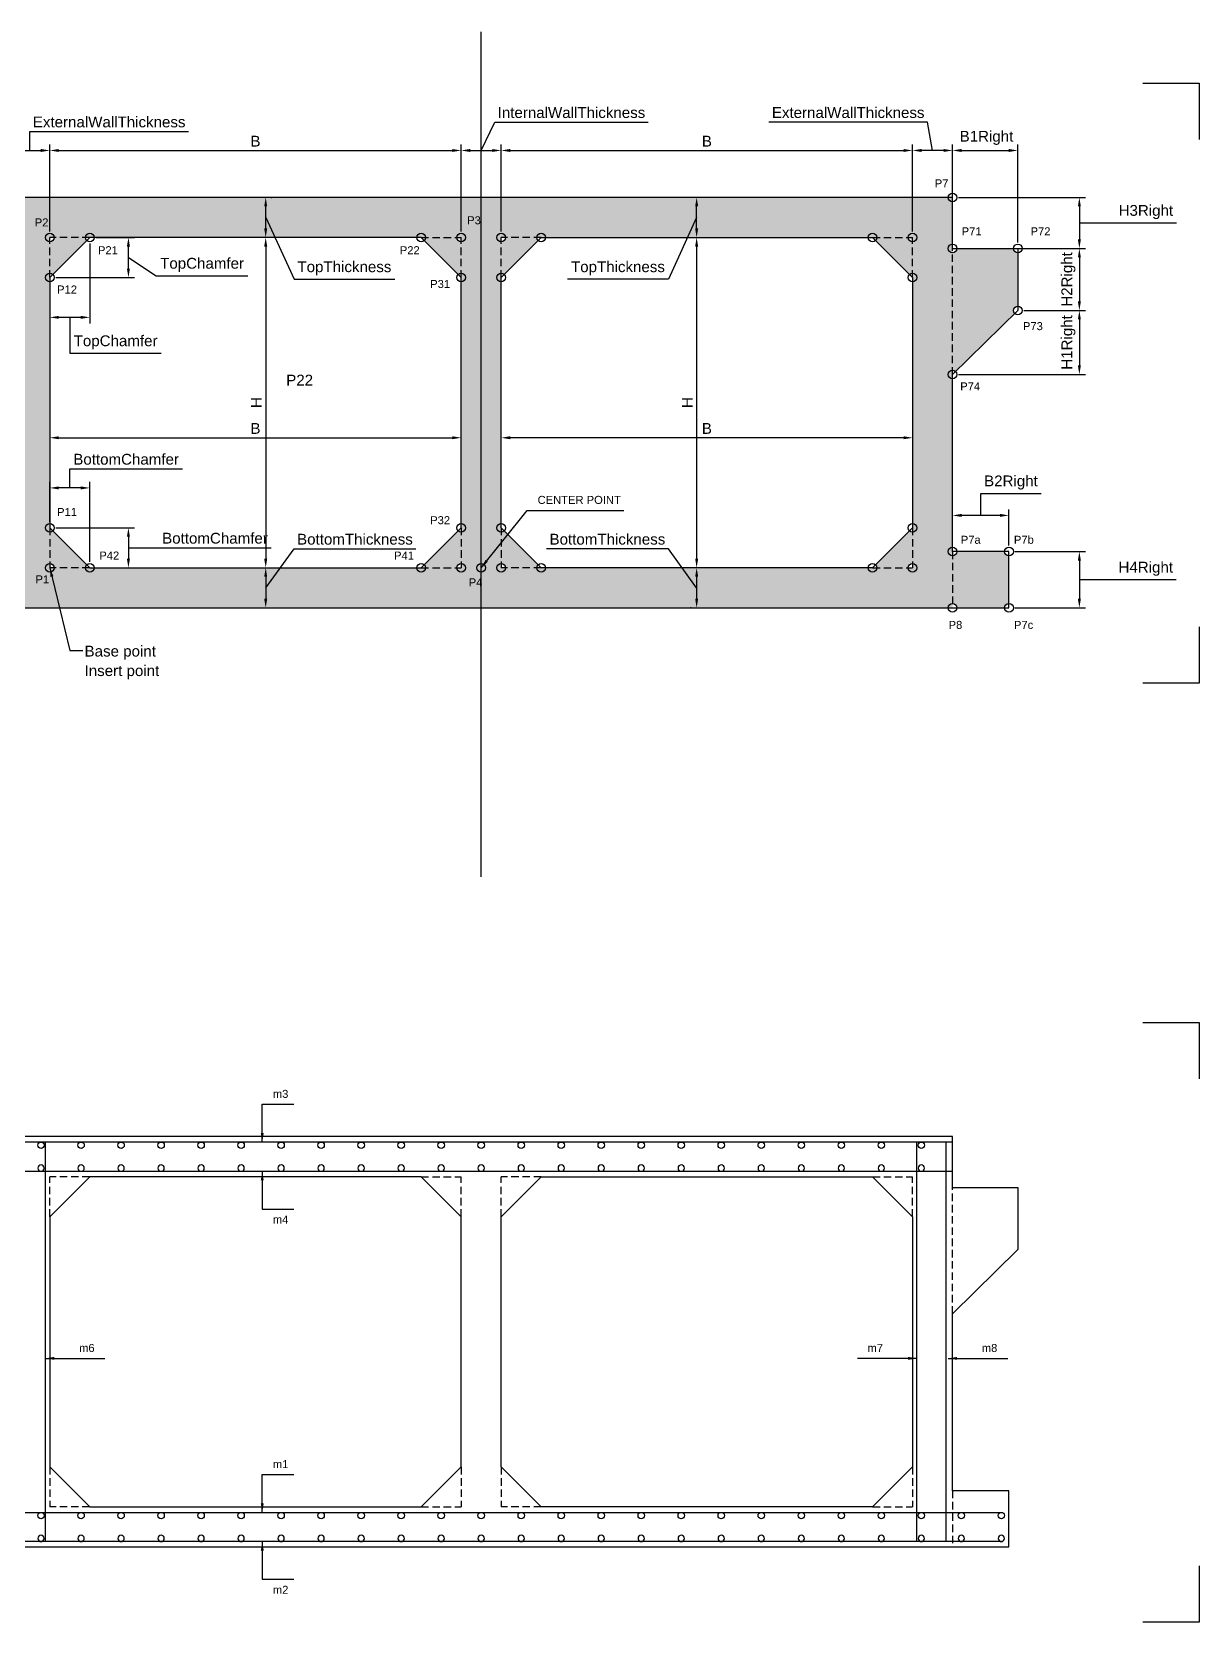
# Paper-space layout 'Layout1' of a CAD drawing. Header units: millimetres. Extents: x -993 to 8590, y -6923 to -202.
# Drawn here: x 480 to 3398, y -6923 to -2949 of the extents above; entities that cross this region are included whole.
import ezdxf

# ---------------------------------------------------------------- set-up
doc = ezdxf.new("R2010")
doc.units = ezdxf.units.MM
doc.header["$LTSCALE"] = 150
doc.linetypes.add('CENTER2', pattern=[1.125, 0.75, -0.125, 0.125, -0.125])
doc.linetypes.add('HIDDEN2', pattern=[0.1875, 0.125, -0.0625])
doc.layers.get('DEFPOINTS').update_dxf_attribs({"color": 251})
for name, color, linetype in [('1', 1, 'Continuous'), ('2', 2, 'Continuous'), ('5', 5, 'Continuous'), ('6', 6, 'Continuous'), ('dim', 7, 'Continuous'), ('Hatch', 251, 'Continuous')]:
    doc.layers.add(name, color=color, linetype=linetype)
doc.styles.add('thuong', font='Vnarial.ttf')
doc.dimstyles.new('D15', dxfattribs={"dimscale": 15, "dimtxt": 1.8, "dimasz": 1.5, "dimexe": 1, "dimexo": 1, "dimgap": 0.65, "dimtad": 1, "dimtoh": 1, "dimdec": 4, "dimzin": 12, "dimdsep": 46, "dimtxsty": 'thuong', "dimcen": 0.5, "dimclrd": 251, "dimclre": 251, "dimclrt": 4, "dimaunit": 1, "dimadec": 0, "dimazin": 3, "dimtfac": 1, "dimtdec": 4, "dimtofl": 0, "dimtmove": 1, "dimatfit": 3, "dimfxl": 1, "dimtolj": 1, "dimtzin": 12, "dimarcsym": 2})

# ---------------------------------------------------------------- blocks, each defined once
blk = doc.blocks.new('*D45')
at = {"layer": 'DEFPOINTS', "color": 0}
for p in [(1064.7, -3463.2), (1064.7, -4288.4), (1064.7, -4288.4)]:
    blk.add_point(p, dxfattribs=at)
at = {"layer": 'dim', "color": 251, "lineweight": -2}
blk.add_line((1064.7, -3485.7), (1064.7, -4265.9), dxfattribs=at)
at = {"layer": 'dim', "color": 251}
for points in [[(1060.9, -3485.7), (1068.4, -3485.7), (1064.7, -3463.2)], [(1060.9, -4265.9), (1068.4, -4265.9), (1064.7, -4288.4)]]:
    blk.add_solid(points, dxfattribs=at)
at = {"layer": 'dim', "color": 4, "insert": (1041.4, -3875.8), "char_height": 27, "attachment_point": 5, "rotation": 90, "style": 'thuong'}
blk.add_mtext('\\A1;H', dxfattribs=at)
blk = doc.blocks.new('*D31')
at = {"layer": 'DEFPOINTS', "color": 0}
for p in [(525.1, -3963.6), (1553.2, -3963.6), (1553.2, -3963.6)]:
    blk.add_point(p, dxfattribs=at)
at = {"layer": 'dim', "color": 251, "lineweight": -2}
blk.add_line((547.6, -3963.6), (1530.7, -3963.6), dxfattribs=at)
at = {"layer": 'dim', "color": 251}
for points in [[(547.6, -3959.8), (547.6, -3967.3), (525.1, -3963.6)], [(1530.7, -3959.8), (1530.7, -3967.3), (1553.2, -3963.6)]]:
    blk.add_solid(points, dxfattribs=at)
at = {"layer": 'dim', "color": 4, "insert": (1039.1, -3940.3), "char_height": 27, "attachment_point": 5, "style": 'thuong'}
blk.add_mtext('\\A1;B', dxfattribs=at)
blk = doc.blocks.new('*D49')
at = {"layer": 'DEFPOINTS', "color": 0}
for p in [(625.1, -3463.2), (525.1, -3563.2), (525.1, -3662.8)]:
    blk.add_point(p, dxfattribs=at)
at = {"layer": 'dim', "color": 251, "lineweight": -2}
for p, q in [((625.1, -3478.2), (625.1, -3677.8)), ((525.1, -3578.2), (525.1, -3677.8)), ((602.6, -3662.8), (547.6, -3662.8)), ((575.1, -3662.8), (575.1, -3752.5)), ((575.1, -3752.5), (803.8, -3752.5))]:
    blk.add_line(p, q, dxfattribs=at)
at = {"layer": 'dim', "color": 251}
for points in [[(547.6, -3659), (547.6, -3666.5), (525.1, -3662.8)], [(602.6, -3659), (602.6, -3666.5), (625.1, -3662.8)]]:
    blk.add_solid(points, dxfattribs=at)
at = {"layer": 'dim', "color": 4, "insert": (689.5, -3725.3), "char_height": 27, "attachment_point": 5, "style": 'thuong'}
blk.add_mtext('\\A1;TopChamfer', dxfattribs=at)
blk = doc.blocks.new('*D50')
at = {"layer": 'DEFPOINTS', "color": 0}
for p in [(625.1, -3463.2), (721.5, -3463.2), (525.1, -3563.2)]:
    blk.add_point(p, dxfattribs=at)
at = {"layer": 'dim', "color": 251, "lineweight": -2}
for p, q in [((640.1, -3463.2), (736.5, -3463.2)), ((721.5, -3540.7), (721.5, -3485.7)), ((721.5, -3513.2), (791.3, -3558.9)), ((540.1, -3563.2), (736.5, -3563.2)), ((791.3, -3558.9), (1020.1, -3558.9))]:
    blk.add_line(p, q, dxfattribs=at)
at = {"layer": 'dim', "color": 251}
for points in [[(717.8, -3485.7), (725.3, -3485.7), (721.5, -3463.2)], [(717.8, -3540.7), (725.3, -3540.7), (721.5, -3563.2)]]:
    blk.add_solid(points, dxfattribs=at)
at = {"layer": 'dim', "color": 4, "insert": (905.7, -3531.7), "char_height": 27, "attachment_point": 5, "style": 'thuong'}
blk.add_mtext('\\A1;TopChamfer', dxfattribs=at)
blk = doc.blocks.new('*D32')
at = {"layer": 'DEFPOINTS', "color": 0}
for p in [(2781.3, -3363.2), (2781.3, -3490.5), (3098.2, -3490.5)]:
    blk.add_point(p, dxfattribs=at)
at = {"layer": 'dim', "color": 251, "lineweight": -2}
for p, q in [((2796.3, -3363.2), (3113.2, -3363.2)), ((3098.2, -3385.7), (3098.2, -3468)), ((3098.2, -3426.8), (3188.2, -3426.8)), ((3188.2, -3426.8), (3340.7, -3426.8)), ((2796.3, -3490.5), (3113.2, -3490.5))]:
    blk.add_line(p, q, dxfattribs=at)
at = {"layer": 'dim', "color": 251}
for points in [[(3094.5, -3385.7), (3102, -3385.7), (3098.2, -3363.2)], [(3094.5, -3468), (3102, -3468), (3098.2, -3490.5)]]:
    blk.add_solid(points, dxfattribs=at)
at = {"layer": 'dim', "color": 4, "insert": (3264.4, -3399.6), "char_height": 27, "attachment_point": 5, "style": 'thuong'}
blk.add_mtext('\\A1;H3Right', dxfattribs=at)
blk = doc.blocks.new('*D33')
at = {"layer": 'DEFPOINTS', "color": 0}
for p in [(2781.3, -3490.5), (2944.4, -3645.5), (3098.2, -3645.5)]:
    blk.add_point(p, dxfattribs=at)
at = {"layer": 'dim', "color": 251, "lineweight": -2}
for p, q in [((2796.3, -3490.5), (3113.2, -3490.5)), ((3098.2, -3513), (3098.2, -3623)), ((2959.4, -3645.5), (3113.2, -3645.5))]:
    blk.add_line(p, q, dxfattribs=at)
at = {"layer": 'dim', "color": 251}
for points in [[(3094.5, -3513), (3102, -3513), (3098.2, -3490.5)], [(3094.5, -3623), (3102, -3623), (3098.2, -3645.5)]]:
    blk.add_solid(points, dxfattribs=at)
at = {"layer": 'dim', "color": 4, "insert": (3070.9, -3568), "char_height": 27, "attachment_point": 5, "rotation": 90, "style": 'thuong'}
blk.add_mtext('\\A1;H2Right', dxfattribs=at)
blk = doc.blocks.new('*D34')
at = {"layer": 'DEFPOINTS', "color": 0}
for p in [(2944.4, -3645.5), (2781.3, -3805.5), (3098.2, -3805.5)]:
    blk.add_point(p, dxfattribs=at)
at = {"layer": 'dim', "color": 251, "lineweight": -2}
for p, q in [((2959.4, -3645.5), (3113.2, -3645.5)), ((3098.2, -3668), (3098.2, -3783)), ((2796.3, -3805.5), (3113.2, -3805.5))]:
    blk.add_line(p, q, dxfattribs=at)
at = {"layer": 'dim', "color": 251}
for points in [[(3094.5, -3668), (3102, -3668), (3098.2, -3645.5)], [(3094.5, -3783), (3102, -3783), (3098.2, -3805.5)]]:
    blk.add_solid(points, dxfattribs=at)
at = {"layer": 'dim', "color": 4, "insert": (3070.9, -3725.5), "char_height": 27, "attachment_point": 5, "rotation": 90, "style": 'thuong'}
blk.add_mtext('\\A1;H1Right', dxfattribs=at)
blk = doc.blocks.new('*D35')
at = {"layer": 'DEFPOINTS', "color": 0}
for p in [(525.1, -4088.9), (525.1, -4188.4), (625.1, -4288.4)]:
    blk.add_point(p, dxfattribs=at)
at = {"layer": 'dim', "color": 251, "lineweight": -2}
for p, q in [((575.1, -4088.9), (575.1, -4041.1)), ((575.1, -4041.1), (856.5, -4041.1)), ((525.1, -4173.4), (525.1, -4073.9)), ((602.6, -4088.9), (547.6, -4088.9)), ((625.1, -4273.4), (625.1, -4073.9))]:
    blk.add_line(p, q, dxfattribs=at)
at = {"layer": 'dim', "color": 251}
for points in [[(547.6, -4085.1), (547.6, -4092.6), (525.1, -4088.9)], [(602.6, -4085.1), (602.6, -4092.6), (625.1, -4088.9)]]:
    blk.add_solid(points, dxfattribs=at)
at = {"layer": 'dim', "color": 4, "insert": (715.8, -4017.4), "char_height": 27, "attachment_point": 5, "style": 'thuong'}
blk.add_mtext('\\A1;BottomChamfer', dxfattribs=at)
blk = doc.blocks.new('*D36')
at = {"layer": 'DEFPOINTS', "color": 0}
for p in [(525.1, -4188.4), (625.1, -4288.4), (721.5, -4288.4)]:
    blk.add_point(p, dxfattribs=at)
at = {"layer": 'dim', "color": 251, "lineweight": -2}
for p, q in [((540.1, -4188.4), (736.5, -4188.4)), ((721.5, -4210.9), (721.5, -4265.9)), ((721.5, -4238.4), (797.2, -4238.4)), ((797.2, -4238.4), (1078.6, -4238.4)), ((640.1, -4288.4), (736.5, -4288.4))]:
    blk.add_line(p, q, dxfattribs=at)
at = {"layer": 'dim', "color": 251}
for points in [[(717.8, -4210.9), (725.3, -4210.9), (721.5, -4188.4)], [(717.8, -4265.9), (725.3, -4265.9), (721.5, -4288.4)]]:
    blk.add_solid(points, dxfattribs=at)
at = {"layer": 'dim', "color": 4, "insert": (937.9, -4214.7), "char_height": 27, "attachment_point": 5, "style": 'thuong'}
blk.add_mtext('\\A1;BottomChamfer', dxfattribs=at)
blk = doc.blocks.new('*D37')
at = {"layer": 'DEFPOINTS', "color": 0}
for p in [(1653.2, -3963.6), (1653.2, -3963.6), (2681.3, -3963.6)]:
    blk.add_point(p, dxfattribs=at)
at = {"layer": 'dim', "color": 251, "lineweight": -2}
blk.add_line((2658.8, -3963.6), (1675.7, -3963.6), dxfattribs=at)
at = {"layer": 'dim', "color": 251}
for points in [[(1675.7, -3959.8), (1675.7, -3967.3), (1653.2, -3963.6)], [(2658.8, -3959.8), (2658.8, -3967.3), (2681.3, -3963.6)]]:
    blk.add_solid(points, dxfattribs=at)
at = {"layer": 'dim', "color": 4, "insert": (2167.3, -3940.3), "char_height": 27, "attachment_point": 5, "style": 'thuong'}
blk.add_mtext('\\A1;B', dxfattribs=at)
blk = doc.blocks.new('*D38')
at = {"layer": 'DEFPOINTS', "color": 0}
for p in [(2781.3, -4157.6), (2781.3, -4247.9), (2922.3, -4247.9)]:
    blk.add_point(p, dxfattribs=at)
at = {"layer": 'dim', "color": 251, "lineweight": -2}
for p, q in [((2851.8, -4157.6), (2851.8, -4102.7)), ((2851.8, -4102.7), (3002.5, -4102.7)), ((2781.3, -4232.9), (2781.3, -4142.6)), ((2899.8, -4157.6), (2803.8, -4157.6)), ((2922.3, -4232.9), (2922.3, -4142.6))]:
    blk.add_line(p, q, dxfattribs=at)
at = {"layer": 'dim', "color": 251}
for points in [[(2803.8, -4153.8), (2803.8, -4161.3), (2781.3, -4157.6)], [(2899.8, -4153.8), (2899.8, -4161.3), (2922.3, -4157.6)]]:
    blk.add_solid(points, dxfattribs=at)
at = {"layer": 'dim', "color": 4, "insert": (2927.2, -4075.4), "char_height": 27, "attachment_point": 5, "style": 'thuong'}
blk.add_mtext('\\A1;B2Right', dxfattribs=at)
blk = doc.blocks.new('*D39')
at = {"layer": 'DEFPOINTS', "color": 0}
for p in [(2944.4, -3245.7), (2781.3, -3490.5), (2944.4, -3490.5)]:
    blk.add_point(p, dxfattribs=at)
at = {"layer": 'dim', "color": 251, "lineweight": -2}
for p, q in [((2781.3, -3475.5), (2781.3, -3230.7)), ((2803.8, -3245.7), (2921.9, -3245.7)), ((2944.4, -3475.5), (2944.4, -3230.7))]:
    blk.add_line(p, q, dxfattribs=at)
at = {"layer": 'dim', "color": 251}
for points in [[(2803.8, -3242), (2803.8, -3249.5), (2781.3, -3245.7)], [(2921.9, -3242), (2921.9, -3249.5), (2944.4, -3245.7)]]:
    blk.add_solid(points, dxfattribs=at)
at = {"layer": 'dim', "color": 4, "insert": (2866.1, -3214.3), "char_height": 27, "attachment_point": 5, "style": 'thuong'}
blk.add_mtext('\\A1;B1Right', dxfattribs=at)
blk = doc.blocks.new('*D54')
at = {"layer": 'DEFPOINTS', "color": 0}
for p in [(525.1, -3245.7), (425.1, -3490.5), (525.1, -3463.2)]:
    blk.add_point(p, dxfattribs=at)
at = {"layer": 'dim', "color": 251, "lineweight": -2}
for p, q in [((475.1, -3245.7), (475.1, -3198.3)), ((475.1, -3198.3), (871.7, -3198.3)), ((425.1, -3475.5), (425.1, -3230.7)), ((447.6, -3245.7), (502.6, -3245.7)), ((525.1, -3448.2), (525.1, -3230.7))]:
    blk.add_line(p, q, dxfattribs=at)
at = {"layer": 'dim', "color": 251}
for points in [[(447.6, -3242), (447.6, -3249.5), (425.1, -3245.7)], [(502.6, -3242), (502.6, -3249.5), (525.1, -3245.7)]]:
    blk.add_solid(points, dxfattribs=at)
at = {"layer": 'dim', "color": 4, "insert": (673.4, -3174.7), "char_height": 27, "attachment_point": 5, "style": 'thuong'}
blk.add_mtext('\\A1;ExternalWallThickness', dxfattribs=at)
blk = doc.blocks.new('*D55')
at = {"layer": 'DEFPOINTS', "color": 0}
for p in [(1553.2, -3245.7), (525.1, -3463.2), (1553.2, -3463.2)]:
    blk.add_point(p, dxfattribs=at)
at = {"layer": 'dim', "color": 251, "lineweight": -2}
for p, q in [((525.1, -3448.2), (525.1, -3230.7)), ((547.6, -3245.7), (1530.7, -3245.7)), ((1553.2, -3448.2), (1553.2, -3230.7))]:
    blk.add_line(p, q, dxfattribs=at)
at = {"layer": 'dim', "color": 251}
for points in [[(547.6, -3242), (547.6, -3249.5), (525.1, -3245.7)], [(1530.7, -3242), (1530.7, -3249.5), (1553.2, -3245.7)]]:
    blk.add_solid(points, dxfattribs=at)
at = {"layer": 'dim', "color": 4, "insert": (1039.1, -3222.5), "char_height": 27, "attachment_point": 5, "style": 'thuong'}
blk.add_mtext('\\A1;B', dxfattribs=at)
blk = doc.blocks.new('*D56')
at = {"layer": 'DEFPOINTS', "color": 0}
for p in [(1653.2, -3245.7), (1553.2, -3463.2), (1653.2, -3463.2)]:
    blk.add_point(p, dxfattribs=at)
at = {"layer": 'dim', "color": 251, "lineweight": -2}
for p, q in [((1603.2, -3245.7), (1637, -3174.7)), ((1637, -3174.7), (2020.5, -3174.7)), ((1553.2, -3448.2), (1553.2, -3230.7)), ((1575.7, -3245.7), (1630.7, -3245.7)), ((1653.2, -3448.2), (1653.2, -3230.7))]:
    blk.add_line(p, q, dxfattribs=at)
at = {"layer": 'dim', "color": 251}
for points in [[(1575.7, -3242), (1575.7, -3249.5), (1553.2, -3245.7)], [(1630.7, -3242), (1630.7, -3249.5), (1653.2, -3245.7)]]:
    blk.add_solid(points, dxfattribs=at)
at = {"layer": 'dim', "color": 4, "insert": (1828.8, -3151.2), "char_height": 27, "attachment_point": 5, "style": 'thuong'}
blk.add_mtext('\\A1;InternalWallThickness', dxfattribs=at)
blk = doc.blocks.new('*D57')
at = {"layer": 'DEFPOINTS', "color": 0}
for p in [(2681.3, -3245.7), (1653.2, -3463.2), (2681.3, -3463.2)]:
    blk.add_point(p, dxfattribs=at)
at = {"layer": 'dim', "color": 251, "lineweight": -2}
for p, q in [((1653.2, -3448.2), (1653.2, -3230.7)), ((1675.7, -3245.7), (2658.8, -3245.7)), ((2681.3, -3448.2), (2681.3, -3230.7))]:
    blk.add_line(p, q, dxfattribs=at)
at = {"layer": 'dim', "color": 251}
for points in [[(1675.7, -3242), (1675.7, -3249.5), (1653.2, -3245.7)], [(2658.8, -3242), (2658.8, -3249.5), (2681.3, -3245.7)]]:
    blk.add_solid(points, dxfattribs=at)
at = {"layer": 'dim', "color": 4, "insert": (2167.3, -3222.5), "char_height": 27, "attachment_point": 5, "style": 'thuong'}
blk.add_mtext('\\A1;B', dxfattribs=at)
blk = doc.blocks.new('*D40')
at = {"layer": 'DEFPOINTS', "color": 0}
for p in [(2922.3, -4247.9), (2922.3, -4388.4), (3098.2, -4388.4)]:
    blk.add_point(p, dxfattribs=at)
at = {"layer": 'dim', "color": 251, "lineweight": -2}
for p, q in [((2937.3, -4247.9), (3113.2, -4247.9)), ((3098.2, -4270.4), (3098.2, -4365.9)), ((3098.2, -4318.1), (3188, -4318.1)), ((3188, -4318.1), (3340.5, -4318.1)), ((2937.3, -4388.4), (3113.2, -4388.4))]:
    blk.add_line(p, q, dxfattribs=at)
at = {"layer": 'dim', "color": 251}
for points in [[(3094.5, -4270.4), (3102, -4270.4), (3098.2, -4247.9)], [(3094.5, -4365.9), (3102, -4365.9), (3098.2, -4388.4)]]:
    blk.add_solid(points, dxfattribs=at)
at = {"layer": 'dim', "color": 4, "insert": (3264.2, -4290.9), "char_height": 27, "attachment_point": 5, "style": 'thuong'}
blk.add_mtext('\\A1;H4Right', dxfattribs=at)
blk = doc.blocks.new('*D58')
at = {"layer": '2', "color": 251, "lineweight": -2}
for p, q in [((1064.7, -4338.4), (1135.4, -4240.7)), ((1135.4, -4240.7), (1440, -4240.7)), ((1064.7, -4310.9), (1064.7, -4365.9)), ((1078.7, -4388.4), (1079.7, -4388.4))]:
    blk.add_line(p, q, dxfattribs=at)
at = {"layer": '2', "color": 251}
for points in [[(1060.9, -4310.9), (1068.4, -4310.9), (1064.7, -4288.4)], [(1060.9, -4365.9), (1068.4, -4365.9), (1064.7, -4388.4)]]:
    blk.add_solid(points, dxfattribs=at)
at = {"layer": 'DEFPOINTS', "color": 0}
for p in [(1064.7, -4288.4), (1063.7, -4388.4), (1064.7, -4388.4)]:
    blk.add_point(p, dxfattribs=at)
at = {"layer": '2', "color": 4, "insert": (1287.7, -4217.2), "char_height": 27, "attachment_point": 5, "style": 'thuong'}
blk.add_mtext('\\A1;BottomThickness', dxfattribs=at)
blk = doc.blocks.new('*D44')
at = {"layer": '2', "color": 251, "lineweight": -2}
for p, q in [((1078.7, -3363.2), (1079.7, -3363.2)), ((1064.7, -3440.7), (1064.7, -3385.7)), ((1064.7, -3413.2), (1135.4, -3567.3)), ((1135.4, -3567.3), (1387.4, -3567.3))]:
    blk.add_line(p, q, dxfattribs=at)
at = {"layer": '2', "color": 251}
for points in [[(1060.9, -3385.7), (1068.4, -3385.7), (1064.7, -3363.2)], [(1060.9, -3440.7), (1068.4, -3440.7), (1064.7, -3463.2)]]:
    blk.add_solid(points, dxfattribs=at)
at = {"layer": 'DEFPOINTS', "color": 0}
for p in [(1063.7, -3363.2), (1064.7, -3363.2), (1064.7, -3463.2)]:
    blk.add_point(p, dxfattribs=at)
at = {"layer": '2', "color": 4, "insert": (1261.4, -3540.3), "char_height": 27, "attachment_point": 5, "style": 'thuong'}
blk.add_mtext('\\A1;TopThickness', dxfattribs=at)
blk = doc.blocks.new('*D41')
at = {"layer": 'DEFPOINTS', "color": 0}
for p in [(2141.7, -3463.2), (2141.7, -4288.4), (2141.7, -4288.4)]:
    blk.add_point(p, dxfattribs=at)
at = {"layer": 'dim', "color": 251, "lineweight": -2}
blk.add_line((2141.7, -3485.7), (2141.7, -4265.9), dxfattribs=at)
at = {"layer": 'dim', "color": 251}
for points in [[(2138, -3485.7), (2145.5, -3485.7), (2141.7, -3463.2)], [(2138, -4265.9), (2145.5, -4265.9), (2141.7, -4288.4)]]:
    blk.add_solid(points, dxfattribs=at)
at = {"layer": 'dim', "color": 4, "insert": (2118.5, -3875.8), "char_height": 27, "attachment_point": 5, "rotation": 90, "style": 'thuong'}
blk.add_mtext('\\A1;H', dxfattribs=at)
blk = doc.blocks.new('*D42')
at = {"layer": '2', "color": 251, "lineweight": -2}
for p, q in [((2071, -4240.7), (1766.4, -4240.7)), ((2141.7, -4338.4), (2071, -4240.7)), ((2141.7, -4310.9), (2141.7, -4365.9)), ((2127.7, -4388.4), (2126.7, -4388.4))]:
    blk.add_line(p, q, dxfattribs=at)
at = {"layer": '2', "color": 251}
for points in [[(2138, -4310.9), (2145.5, -4310.9), (2141.7, -4288.4)], [(2138, -4365.9), (2145.5, -4365.9), (2141.7, -4388.4)]]:
    blk.add_solid(points, dxfattribs=at)
at = {"layer": 'DEFPOINTS', "color": 0}
for p in [(2141.7, -4288.4), (2141.7, -4388.4), (2142.7, -4388.4)]:
    blk.add_point(p, dxfattribs=at)
at = {"layer": '2', "color": 4, "insert": (1918.7, -4217.2), "char_height": 27, "attachment_point": 5, "style": 'thuong'}
blk.add_mtext('\\A1;BottomThickness', dxfattribs=at)
blk = doc.blocks.new('*D43')
at = {"layer": '2', "color": 251, "lineweight": -2}
for p, q in [((2127.7, -3363.2), (2126.7, -3363.2)), ((2141.7, -3413.2), (2071, -3567.3)), ((2141.7, -3440.7), (2141.7, -3385.7)), ((2071, -3567.3), (1819, -3567.3))]:
    blk.add_line(p, q, dxfattribs=at)
at = {"layer": '2', "color": 251}
for points in [[(2138, -3385.7), (2145.5, -3385.7), (2141.7, -3363.2)], [(2138, -3440.7), (2145.5, -3440.7), (2141.7, -3463.2)]]:
    blk.add_solid(points, dxfattribs=at)
at = {"layer": 'DEFPOINTS', "color": 0}
for p in [(2141.7, -3363.2), (2142.7, -3363.2), (2141.7, -3463.2)]:
    blk.add_point(p, dxfattribs=at)
at = {"layer": '2', "color": 4, "insert": (1945, -3540.3), "char_height": 27, "attachment_point": 5, "style": 'thuong'}
blk.add_mtext('\\A1;TopThickness', dxfattribs=at)
blk = doc.blocks.new('*D59')
at = {"layer": 'DEFPOINTS', "color": 0}
for p in [(2681.3, -3245.7), (2681.3, -3463.2), (2781.3, -3490.5)]:
    blk.add_point(p, dxfattribs=at)
at = {"layer": 'dim', "color": 251, "lineweight": -2}
for p, q in [((2718.7, -3174.7), (2322.1, -3174.7)), ((2731.3, -3245.7), (2718.7, -3174.7)), ((2681.3, -3448.2), (2681.3, -3230.7)), ((2758.8, -3245.7), (2703.8, -3245.7)), ((2781.3, -3475.5), (2781.3, -3230.7))]:
    blk.add_line(p, q, dxfattribs=at)
at = {"layer": 'dim', "color": 251}
for points in [[(2703.8, -3242), (2703.8, -3249.5), (2681.3, -3245.7)], [(2758.8, -3242), (2758.8, -3249.5), (2781.3, -3245.7)]]:
    blk.add_solid(points, dxfattribs=at)
at = {"layer": 'dim', "color": 4, "insert": (2520.4, -3151.2), "char_height": 27, "attachment_point": 5, "style": 'thuong'}
blk.add_mtext('\\A1;ExternalWallThickness', dxfattribs=at)
blk = doc.blocks.new('*U90')
at = {"layer": '6'}
for centre in [(0, 0), (100, 0), (200, 0), (300, 0), (400, 0), (500, 0), (600, 0), (700, 0), (800, 0), (900, 0), (1000, 0), (1100, 0), (1200, 0), (1300, 0), (1400, 0), (1500, 0), (1600, 0), (1700, 0), (1800, 0), (1900, 0), (2000, 0), (2100, 0), (2200, 0), (2300, 0), (2400, 0), (2500, 0), (2600, 0)]:
    blk.add_circle(centre, 7.97, dxfattribs=at)
blk = doc.blocks.new('*U91')
at = {"layer": '6'}
for centre in [(200, 0), (300, 0), (400, 0), (500, 0), (600, 0), (700, 0), (800, 0), (900, 0), (1000, 0), (1100, 0), (1200, 0), (1300, 0), (1400, 0), (1500, 0), (1600, 0), (1700, 0), (1800, 0), (1900, 0), (2000, 0), (2100, 0), (2200, 0), (2300, 0), (2400, 0)]:
    blk.add_circle(centre, 7.97, dxfattribs=at)

psp = doc.layouts.get("Layout1")

# ---------------------------------------------------------------- hatches: boundary and pattern name
at = {"layer": 'Hatch'}
h = psp.add_hatch(dxfattribs=at)
h.set_pattern_fill('DOTS', color=256, scale=10, angle=45, style=0)
h.set_pattern_definition([(45, (0, -4280.365), (-5.61266, 16.83798), [0, -15.875])])
h.paths.add_polyline_path([(425.08545, -3363.21575), (425.08545, -3490.46926), (425.08545, -3805.54729), (425.08545, -4247.87884), (425.08545, -4388.41045), (2781.30497, -4388.41045), (2781.30497, -4247.87884), (2781.30497, -3805.54729), (2781.30497, -3490.46926), (2781.30497, -3363.21575)])
h.paths.add_polyline_path([(625.08545, -3463.21575), (1453.15552, -3463.21575), (1553.15552, -3463.21575), (1553.15552, -3563.21575), (1553.15552, -4188.41045), (1553.15552, -4288.41045), (1453.15552, -4288.41045), (625.08545, -4288.41045), (525.08545, -4288.41045), (525.08545, -4188.41045), (525.08545, -3563.21575), (525.08545, -3463.21575)], flags=16)
h.paths.add_polyline_path([(1653.2349, -3463.21575), (1753.2349, -3463.21575), (2581.30497, -3463.21575), (2681.30497, -3463.21575), (2681.30497, -3563.21575), (2681.30497, -4188.41045), (2681.30497, -4288.41045), (2581.30497, -4288.41045), (1753.2349, -4288.41045), (1653.2349, -4288.41045), (1653.2349, -4188.41045), (1653.2349, -3563.21575)], flags=16)
h = psp.add_hatch(dxfattribs=at)
h.set_pattern_fill('DOTS', color=256, scale=10, angle=45, style=0)
h.paths.add_polyline_path([(425.08545, -3501.38169, -0.4142135624), (414.17301, -3490.46926), (272.95278, -3490.46926, -0.4142135624), (262.04035, -3501.38169), (262.04035, -3634.56003, -0.4142135624), (272.95278, -3645.47247, -0.1965244722), (269.82721, -3653.11747), (417.29859, -3797.90229, -0.2013024467), (425.08545, -3794.63486)])
h.paths.add_polyline_path([(284.04347, -4377.49801, -0.4142135624), (294.9559, -4388.41045), (414.17301, -4388.41045, -0.4142135624), (425.08545, -4377.49801), (425.08545, -4258.79127, -0.4142135624), (414.17301, -4247.87884), (294.9559, -4247.87884, -0.4142135624), (284.04347, -4258.79127)])
h.paths.add_polyline_path([(2922.34695, -4258.79127, -0.4142135624), (2911.43452, -4247.87884), (2792.2174, -4247.87884, -0.4142135624), (2781.30497, -4258.79127), (2781.30497, -4377.49801, -0.4142135624), (2792.2174, -4388.41045), (2911.43452, -4388.41045, -0.4142135624), (2922.34695, -4377.49801)])
h.paths.add_polyline_path([(2944.35007, -3634.56003), (2944.35007, -3501.38169, -0.4142135624), (2933.43763, -3490.46926), (2792.2174, -3490.46926, -0.4142135624), (2781.30497, -3501.38169), (2781.30497, -3794.63486, -0.2013024467), (2789.09183, -3797.90229), (2936.56321, -3653.11747, -0.1965244722), (2933.43763, -3645.47247, -0.4142135624)])
h = psp.add_hatch(dxfattribs=at)
h.set_pattern_fill('DOTS', color=256, scale=10, angle=45, style=0)
h.paths.add_polyline_path([(617.36919, -3470.932, -0.1989123674), (614.17301, -3463.21575), (535.99789, -3463.21575, -0.4142135624), (525.08545, -3474.12818), (525.08545, -3552.30331, -0.1989123674), (532.80171, -3555.49949)])
h.paths.add_polyline_path([(1545.43926, -3555.49949, -0.1989123674), (1553.15552, -3552.30331), (1553.15552, -3474.12818, -0.4142135624), (1542.24309, -3463.21575), (1464.06796, -3463.21575, -0.1989123674), (1460.87178, -3470.932)])
h.paths.add_polyline_path([(1664.14733, -3463.21575, -0.4142135624), (1653.2349, -3474.12818), (1653.2349, -3552.30331, -0.1989123674), (1660.95115, -3555.49949), (1745.51864, -3470.932, -0.1989123674), (1742.32246, -3463.21575)])
h.paths.add_polyline_path([(2681.30497, -3474.12818, -0.4142135624), (2670.39253, -3463.21575), (2592.2174, -3463.21575, -0.1989123674), (2589.02122, -3470.932), (2673.58871, -3555.49949, -0.1989123674), (2681.30497, -3552.30331)])
h.paths.add_polyline_path([(2589.02122, -4280.69419, -0.1989123674), (2592.2174, -4288.41045), (2670.39253, -4288.41045, -0.4142135624), (2681.30497, -4277.49801), (2681.30497, -4199.32288, -0.1989123674), (2673.58871, -4196.1267)])
h.paths.add_polyline_path([(1660.95115, -4196.1267, -0.1989123674), (1653.2349, -4199.32288), (1653.2349, -4277.49801, -0.4142135624), (1664.14733, -4288.41045), (1742.32246, -4288.41045, -0.1989123674), (1745.51864, -4280.69419)])
h.paths.add_polyline_path([(1553.15552, -4199.32288, -0.1989123674), (1545.43926, -4196.1267), (1460.87178, -4280.69419, -0.1989123674), (1464.06796, -4288.41045), (1542.24309, -4288.41045, -0.4142135624), (1553.15552, -4277.49801)])
h.paths.add_polyline_path([(532.80171, -4196.1267, -0.1989123674), (525.08545, -4199.32288), (525.08545, -4277.49801, -0.4142135624), (535.99789, -4288.41045), (614.17301, -4288.41045, -0.1989123674), (617.36919, -4280.69419)])

# ---------------------------------------------------------------- linework, layer by layer
for p, q in [((2781.30497, -3363.21575), (425.08545, -3363.21575)), ((2781.30497, -3490.46926), (2781.30497, -3363.21575)), ((525.08545, -3563.21575), (625.08545, -3463.21575)), ((1453.15552, -3463.21575), (625.08545, -3463.21575)), ((1453.15552, -3463.21575), (1553.15552, -3563.21575)), ((1753.2349, -3463.21575), (1653.2349, -3563.21575)), ((1753.2349, -3463.21575), (2581.30497, -3463.21575)), ((2681.30497, -3563.21575), (2581.30497, -3463.21575)), ((2781.30497, -3490.46926), (2944.35007, -3490.46926)), ((2944.35007, -3490.46926), (2944.35007, -3645.47247)), ((525.08545, -3563.21575), (525.08545, -4188.41045)), ((1553.15552, -4188.41045), (1553.15552, -3563.21575)), ((1653.2349, -4188.41045), (1653.2349, -3563.21575)), ((2681.30497, -3563.21575), (2681.30497, -4188.41045)), ((2944.35007, -3645.47247), (2781.30497, -3805.54729)), ((2781.30497, -4247.87884), (2781.30497, -3805.54729)), ((625.08545, -4288.41045), (525.08545, -4188.41045)), ((1453.15552, -4288.41045), (1553.15552, -4188.41045)), ((1753.2349, -4288.41045), (1653.2349, -4188.41045)), ((2581.30497, -4288.41045), (2681.30497, -4188.41045)), ((625.08545, -4288.41045), (1453.15552, -4288.41045)), ((2581.30497, -4288.41045), (1753.2349, -4288.41045)), ((425.08545, -4388.41045), (2781.30497, -4388.41045)), ((2781.30497, -5709.75761), (425.08545, -5709.75761)), ((2781.30497, -5837.01112), (2781.30497, -5709.75761)), ((525.08545, -5909.75761), (625.08545, -5809.75761)), ((1453.15552, -5809.75761), (625.08545, -5809.75761)), ((1453.15552, -5809.75761), (1553.15552, -5909.75761)), ((1753.2349, -5809.75761), (1653.2349, -5909.75761)), ((1753.2349, -5809.75761), (2581.30497, -5809.75761)), ((2681.30497, -5909.75761), (2581.30497, -5809.75761)), ((2781.30497, -5837.01112), (2944.35007, -5837.01112)), ((2944.35007, -5837.01112), (2944.35007, -5992.01433)), ((525.08545, -5909.75761), (525.08545, -6534.95231)), ((1553.15552, -6534.95231), (1553.15552, -5909.75761)), ((1653.2349, -6534.95231), (1653.2349, -5909.75761)), ((2681.30497, -5909.75761), (2681.30497, -6534.95231)), ((2944.35007, -5992.01433), (2781.30497, -6152.08916)), ((2781.30497, -6594.42071), (2781.30497, -6152.08916)), ((625.08545, -6634.95231), (525.08545, -6534.95231)), ((1453.15552, -6634.95231), (1553.15552, -6534.95231)), ((1753.2349, -6634.95231), (1653.2349, -6534.95231)), ((2581.30497, -6634.95231), (2681.30497, -6534.95231)), ((625.08545, -6634.95231), (1453.15552, -6634.95231)), ((2581.30497, -6634.95231), (1753.2349, -6634.95231)), ((425.08545, -6734.95231), (2781.30497, -6734.95231))]:
    psp.add_line(p, q)
for points in [[(2781.30497, -4388.41045), (2922.34695, -4388.41045), (2922.34695, -4247.87884), (2781.30497, -4247.87884)], [(2781.30497, -6734.95231), (2922.34695, -6734.95231), (2922.34695, -6594.42071), (2781.30497, -6594.42071)]]:
    psp.add_lwpolyline(points)
at = {"layer": '1', "color": 1, "linetype": 'HIDDEN2'}
for p, q in [((525.08545, -3563.21575), (525.08545, -3463.21575)), ((625.08545, -3463.21575), (525.08545, -3463.21575)), ((1453.15552, -3463.21575), (1553.15552, -3463.21575)), ((1553.15552, -3563.21575), (1553.15552, -3463.21575)), ((1653.2349, -3563.21575), (1653.2349, -3463.21575)), ((1753.2349, -3463.21575), (1653.2349, -3463.21575)), ((2581.30497, -3463.21575), (2681.30497, -3463.21575)), ((2681.30497, -3563.21575), (2681.30497, -3463.21575)), ((2781.30497, -3805.54729), (2781.30497, -3490.46926)), ((525.08545, -4188.41045), (525.08545, -4288.41045)), ((1553.15552, -4188.41045), (1553.15552, -4288.41045)), ((1653.2349, -4188.41045), (1653.2349, -4288.41045)), ((2681.30497, -4188.41045), (2681.30497, -4288.41045)), ((2781.30497, -4247.87884), (2781.30497, -4388.41045)), ((625.08545, -4288.41045), (525.08545, -4288.41045)), ((1453.15552, -4288.41045), (1553.15552, -4288.41045)), ((1753.2349, -4288.41045), (1653.2349, -4288.41045)), ((2581.30497, -4288.41045), (2681.30497, -4288.41045)), ((525.08545, -5909.75761), (525.08545, -5809.75761)), ((625.08545, -5809.75761), (525.08545, -5809.75761)), ((1453.15552, -5809.75761), (1553.15552, -5809.75761)), ((1553.15552, -5909.75761), (1553.15552, -5809.75761)), ((1653.2349, -5909.75761), (1653.2349, -5809.75761)), ((1753.2349, -5809.75761), (1653.2349, -5809.75761)), ((2581.30497, -5809.75761), (2681.30497, -5809.75761)), ((2681.30497, -5909.75761), (2681.30497, -5809.75761)), ((2781.30497, -6152.08916), (2781.30497, -5837.01112)), ((525.08545, -6534.95231), (525.08545, -6634.95231)), ((1553.15552, -6534.95231), (1553.15552, -6634.95231)), ((1653.2349, -6534.95231), (1653.2349, -6634.95231)), ((2681.30497, -6534.95231), (2681.30497, -6634.95231)), ((2781.30497, -6594.42071), (2781.30497, -6734.95231)), ((625.08545, -6634.95231), (525.08545, -6634.95231)), ((1453.15552, -6634.95231), (1553.15552, -6634.95231)), ((1753.2349, -6634.95231), (1653.2349, -6634.95231)), ((2581.30497, -6634.95231), (2681.30497, -6634.95231))]:
    psp.add_line(p, q, dxfattribs=at)
at = {"layer": '2'}
for points in [[(3257.03667, -3077.77442), (3397.71471, -3077.77442), (3397.71471, -3218.45246)], [(3397.71471, -4435.66859), (3397.71471, -4576.34664), (3257.03667, -4576.34664)], [(3257.03667, -5424.31628), (3397.71471, -5424.31628), (3397.71471, -5564.99433)], [(3397.71471, -6782.21046), (3397.71471, -6922.88851), (3257.03667, -6922.88851)]]:
    psp.add_lwpolyline(points, dxfattribs=at)
at = {"layer": '5', "color": 5}
psp.add_line((1603.19521, -5060.2435), (1603.19521, -2949.26915), dxfattribs=at)
at = {"layer": '5', "color": 5, "linetype": 'CENTER2'}
psp.add_line((1603.19521, -4600.13411), (1603.19521, -3109.37713), dxfattribs=at)
at = {"layer": '6'}
for p, q in [((2781.30497, -5723.21739), (425.08545, -5723.21739)), ((514.04965, -6721.49254), (514.04965, -5723.21739)), ((2692.34077, -6721.49254), (2692.34077, -5723.21739)), ((2765.32442, -6721.49254), (2765.32442, -5723.21739)), ((425.08545, -5796.29784), (2781.30497, -5796.29784)), ((303.19521, -6648.41209), (2903.19521, -6648.41209)), ((2903.19521, -6721.49254), (303.19521, -6721.49254))]:
    psp.add_line(p, q, dxfattribs=at)
at = {"layer": '6', "color": 6}
for centre in [(2781.30497, -3363.21575), (525.08545, -3463.21575), (625.08545, -3463.21575), (1453.15552, -3463.21575), (1553.15552, -3463.21575), (1653.2349, -3463.21575), (1753.2349, -3463.21575), (2581.30497, -3463.21575), (2681.30497, -3463.21575), (2781.30497, -3490.46926), (2944.35007, -3490.46926), (525.08545, -3563.21575), (1553.15552, -3563.21575), (1653.2349, -3563.21575), (2681.30497, -3563.21575), (2944.35007, -3645.47247), (2781.30497, -3805.54729), (525.08545, -4188.41045), (1553.15552, -4188.41045), (1653.2349, -4188.41045), (2681.30497, -4188.41045), (2781.30497, -4247.87884), (2922.34695, -4247.87884), (525.08545, -4288.41045), (625.08545, -4288.41045), (1453.15552, -4288.41045), (1553.15552, -4288.41045), (1603.19521, -4288.41045), (1653.2349, -4288.41045), (1753.2349, -4288.41045), (2581.30497, -4288.41045), (2681.30497, -4288.41045), (2781.30497, -4388.41045), (2922.34695, -4388.41045)]:
    psp.add_circle(centre, 10.91244, dxfattribs=at)

# ---------------------------------------------------------------- block references
at = {"layer": '6'}
for name, p in [('*U91', (303.19521, -5731.18595)), ('*U90', (303.19521, -6656.38065))]:
    psp.add_blockref(name, p, dxfattribs=at)
at = {"layer": '6', "xscale": -1, "rotation": 180}
for name, p in [('*U91', (303.19521, -5788.32927)), ('*U90', (303.19521, -6713.52397))]:
    psp.add_blockref(name, p, dxfattribs=at)

# ---------------------------------------------------------------- texts
at = {"color": 4, "style": 'thuong'}
for s, p in [('Base point', (612.00456, -4510.13703)), ('Insert point', (612.00456, -4558.92143))]:
    psp.add_text(s, height=27, dxfattribs=at).set_placement(p)
at = {"layer": '1', "color": 1, "style": 'thuong'}
for s, p in [('CENTER POINT', (1744.23046, -4128.80194)), ('m3', (1082.51417, -5612.8851)), ('m4', (1082.51417, -5926.79384)), ('m6', (598.2711, -6247.70716)), ('m7', (2568.73323, -6247.70716)), ('m8', (2854.35419, -6247.70716)), ('m1', (1082.51417, -6537.99794)), ('m2', (1082.51417, -6851.90669))]:
    psp.add_text(s, height=20, dxfattribs=at).set_placement(p)
at = {"layer": '2', "style": 'thuong'}
for s, p in [('P7', (2736.83224, -3337.81355)), ('P2', (487.5075, -3435.47433)), ('P3', (1568.11795, -3430.16919)), ('P71', (2804.12928, -3457.79126)), ('P72', (2976.32479, -3457.79126)), ('P73', (2957.23679, -3694.66007)), ('P74', (2800.48156, -3845.17742)), ('P7a', (2801.91158, -4228.46536)), ('P7b', (2934.6257, -4228.46536)), ('P4', (1572.16009, -4334.74779)), ('P8', (2771.47866, -4441.13501)), ('P7c', (2934.83034, -4441.13501))]:
    psp.add_text(s, height=20, dxfattribs=at).set_placement(p)
at = {"layer": '2', "color": 2, "style": 'thuong'}
for s, height, p in [('P21', 20, (645.4929, -3504.9578)), ('P22', 20, (1399.84005, -3504.9578)), ('P31', 20, (1475.7724, -3589.36522)), ('P12', 20, (543.2738, -3603.12063)), ('P22', 27, (1115.98696, -3833.0005)), ('P11', 20, (543.2738, -4159.02691)), ('P32', 20, (1475.7724, -4179.51184)), ('P42', 20, (648.83694, -4267.81012)), ('P41', 20, (1385.53427, -4267.81012)), ('P1', 20, (489.2832, -4327.31199))]:
    psp.add_text(s, height=height, dxfattribs=at).set_placement(p)

# ---------------------------------------------------------------- dimensions: what is measured, and where the dimension line sits
at = {"layer": '2'}
for base, p1, p2, angle, text, picture, middle in [((1064.66696, -3363.21575), (1064.66696, -3463.21575), (1063.70715, -3363.21575), 270, 'TopThickness', '*D44', (1145.18647, -3567.33239)), ((2141.72346, -3363.21575), (2141.72346, -3463.21575), (2142.68326, -3363.21575), 270, 'TopThickness', '*D43', (2061.20394, -3567.33239)), ((1064.66696, -4388.41045), (1064.66696, -4288.41045), (1063.70715, -4388.41045), 90, 'BottomThickness', '*D58', (1145.18647, -4240.72997)), ((2141.72346, -4388.41045), (2141.72346, -4288.41045), (2142.68326, -4388.41045), 90, 'BottomThickness', '*D42', (2061.20394, -4240.72997))]:
    dim = psp.add_linear_dim(base=base, p1=p1, p2=p2, angle=angle, text=text, dimstyle='D15', dxfattribs=at)
    dim.commit()
    dim.dimension.update_dxf_attribs({"geometry": picture, "text_midpoint": middle, "dimtype": 160})
at = {"layer": 'dim'}
dim = psp.add_linear_dim(base=(1653.2349, -3245.74313), p1=(1553.15552, -3463.21575), p2=(1653.2349, -3463.21575), text='InternalWallThickness', dimstyle='D15', dxfattribs=at)
dim.commit()
dim.dimension.update_dxf_attribs({"geometry": '*D56', "text_midpoint": (1646.76247, -3174.70646), "dimtype": 160})
for base, p1, p2, angle, text, picture, middle in [((2681.30497, -3245.74313), (2781.30497, -3490.46926), (2681.30497, -3463.21575), 180, 'ExternalWallThickness', '*D59', (2708.96455, -3174.70646)), ((2944.35007, -3245.74313), (2781.30497, -3490.46926), (2944.35007, -3490.46926), 180, 'B1Right', '*D39', (2866.14594, -3241.5415)), ((721.50986, -3463.21575), (525.08545, -3563.21575), (625.08545, -3463.21575), 90, 'TopChamfer', '*D50', (801.06254, -3558.8961))]:
    dim = psp.add_linear_dim(base=base, p1=p1, p2=p2, angle=angle, text=text, dimstyle='D15', dxfattribs=at)
    dim.commit()
    dim.dimension.update_dxf_attribs({"geometry": picture, "text_midpoint": middle, "dimtype": 160})
for base, p1, p2, text, picture, middle in [((525.08545, -3245.74313), (425.08545, -3490.46926), (525.08545, -3463.21575), 'ExternalWallThickness', '*D54', (484.83545, -3174.70646)), ((1553.15552, -3245.74313), (525.08545, -3463.21575), (1553.15552, -3463.21575), 'B', '*D55', (1039.12049, -3222.49313)), ((2681.30497, -3245.74313), (1653.2349, -3463.21575), (2681.30497, -3463.21575), 'B', '*D57', (2167.26993, -3222.49313)), ((525.08545, -3662.75602), (625.08545, -3463.21575), (525.08545, -3563.21575), 'TopChamfer', '*D49', (584.83545, -3725.31554)), ((1553.15552, -3963.59048), (525.08545, -3963.59048), (1553.15552, -3963.59048), 'B', '*D31', (1039.12049, -3940.34048)), ((525.08545, -4088.87017), (625.08545, -4288.41045), (525.08545, -4188.41045), 'BottomChamfer', '*D35', (584.83545, -4017.36386))]:
    dim = psp.add_linear_dim(base=base, p1=p1, p2=p2, text=text, dimstyle='D15', dxfattribs=at)
    dim.commit()
    dim.dimension.update_dxf_attribs({"geometry": picture, "text_midpoint": middle})
for base, p1, p2, angle, text, picture, middle in [((3098.21957, -3490.46926), (2781.30497, -3363.21575), (2781.30497, -3490.46926), 90, 'H3Right', '*D32', (3197.94143, -3399.56829)), ((3098.21957, -3645.47247), (2781.30497, -3490.46926), (2944.35007, -3645.47247), 90, 'H2Right', '*D33', (3070.94535, -3567.97086)), ((3098.21957, -3805.54729), (2944.35007, -3645.47247), (2781.30497, -3805.54729), 90, 'H1Right', '*D34', (3070.94535, -3725.50988)), ((1653.2349, -3963.59048), (2681.30497, -3963.59048), (1653.2349, -3963.59048), 180, 'B', '*D37', (2167.26993, -3940.34048)), ((2781.30497, -4157.59761), (2922.34695, -4247.87884), (2781.30497, -4247.87884), 180, 'B2Right', '*D38', (2861.57596, -4075.39996)), ((721.50986, -4288.41045), (525.08545, -4188.41045), (625.08545, -4288.41045), 270, 'BottomChamfer', '*D36', (806.97661, -4214.70001)), ((3098.21957, -4388.41045), (2922.34695, -4247.87884), (2922.34695, -4388.41045), 90, 'H4Right', '*D40', (3197.72042, -4290.92568))]:
    dim = psp.add_linear_dim(base=base, p1=p1, p2=p2, angle=angle, text=text, dimstyle='D15', dxfattribs=at)
    dim.commit()
    dim.dimension.update_dxf_attribs({"geometry": picture, "text_midpoint": middle})
for p1, p2, picture, middle in [((1064.66696, -3463.21575), (1064.66696, -4288.41045), '*D45', (1041.41696, -3875.8131)), ((2141.72346, -3463.21575), (2141.72346, -4288.41045), '*D41', (2118.47346, -3875.8131))]:
    dim = psp.add_aligned_dim(p1=p1, p2=p2, distance=0, text='H', dimstyle='D15', dxfattribs=at)
    dim.commit()
    dim.dimension.update_dxf_attribs({"geometry": picture, "text_midpoint": middle})

# ---------------------------------------------------------------- leaders
psp.add_leader([(525.08545, -4288.41045), (575.14583, -4495.46114), (607.38241, -4495.46114)], dimstyle='D15', override={"dimgap": 0.65, "dimtad": 0})
at = {"layer": '2'}
psp.add_leader([(1603.19521, -4288.41045), (1717.76096, -4144.93355), (1959.37616, -4144.93355)], dimstyle='D15', override={"dimgap": 0.65, "dimtad": 0}, dxfattribs=at)
at = {"layer": '6'}
for points in [[(1056.04467, -5723.21739), (1056.04467, -5628.93485), (1134.92422, -5628.93485)], [(1056.04467, -5796.29784), (1056.04467, -5890.58038), (1134.92004, -5890.58038)], [(514.04965, -6263.75691), (662.86137, -6263.75691)], [(2692.34077, -6263.75691), (2543.52904, -6263.75691)], [(2770.26916, -6263.75691), (2919.08089, -6263.75691)], [(1056.04467, -6648.41209), (1056.04467, -6554.12955), (1134.92004, -6554.12955)], [(1056.04467, -6721.49254), (1056.04467, -6815.77508), (1134.92422, -6815.77508)]]:
    psp.add_leader(points, dimstyle='D15', override={"dimgap": 0.65, "dimtad": 0}, dxfattribs=at)

doc.saveas('drawing.dxf')
